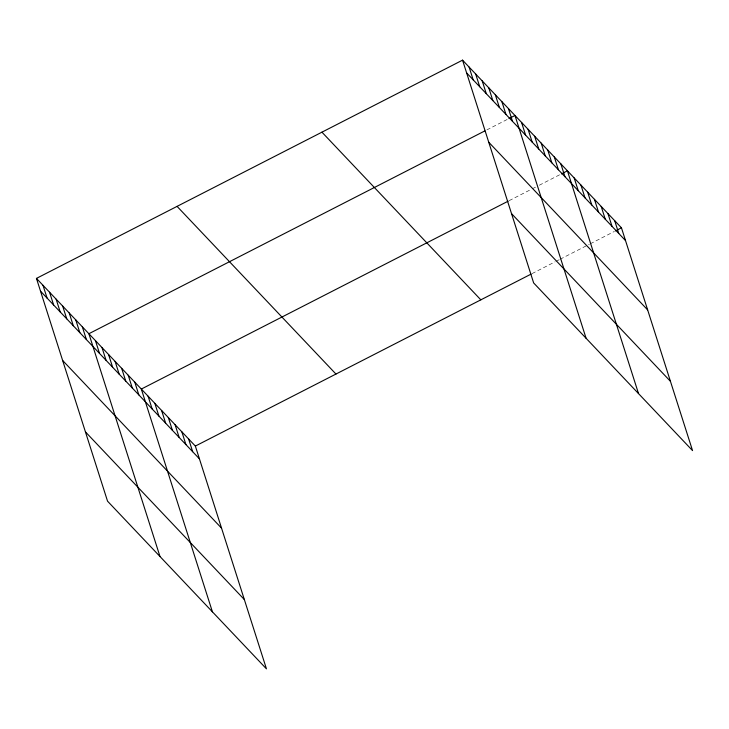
<?xml version="1.0" encoding="UTF-8"?>
<svg xmlns="http://www.w3.org/2000/svg" width="729" height="729" viewBox="0 0 729 729"><rect width="100%" height="100%" fill="white"/><g stroke="black" fill="none" stroke-linecap="round" stroke-linejoin="round"><path stroke-width="0.55" stroke-dasharray="3.65 2.73" d="M486.863 129.89L507.958 119.082M509.17 200.648L531.268 189.33M532.27 188.82L536.289 186.761M539.305 185.221L560.391 174.413M532.061 273.612L555.161 261.775M556.163 261.264L559.179 259.715M560.182 259.205L589.314 244.288M590.317 243.768L614.419 231.421"/><path stroke-width="1.09" d="M36.45 278.396L195.354 446.066L266.45 668.848L107.546 501.178L36.45 278.396L462.55 60.152L621.454 227.822L692.55 450.604L533.646 282.934L462.55 60.152M484.858 130.91L88.883 333.727L159.988 556.509M508.96 118.572L514.984 115.483L586.089 338.265M508.168 201.168L141.326 389.058L212.421 611.841M561.394 173.903L567.426 170.814L638.522 393.596M195.354 446.066L531.058 274.122M615.422 230.911L621.454 227.822M466.624 72.927L625.528 240.597M488.74 142.228L647.644 309.907M511.53 213.633L670.434 381.303M321.936 132.168L480.839 299.847M177.065 206.371L335.96 374.05M40.523 291.172L199.427 458.842M62.648 360.472L221.543 528.142M85.43 431.878L244.333 599.548M614.693 220.696L618.775 233.471M607.94 213.57L612.023 226.345M601.188 206.444L605.27 219.219M594.436 199.318L598.518 212.093M587.683 192.192L591.766 204.967M580.931 185.066L585.004 197.841M574.179 177.94L578.252 190.716M560.865 163.897L564.948 176.673M554.313 156.981L558.396 169.757M547.761 150.065L551.835 162.84M541.21 143.148L545.283 155.924M534.649 136.232L538.731 149.008M528.097 129.315L532.17 142.091M521.545 122.399L525.618 135.175M508.432 108.566L512.505 121.342M501.88 101.65L505.953 114.426M495.319 94.734L499.401 107.509M488.767 87.817L492.85 100.593M482.215 80.901L486.289 93.677M475.654 73.984L479.737 86.76M469.102 67.068L473.185 79.844M188.601 438.94L192.675 451.716M181.849 431.814L185.922 444.59M175.088 424.688L179.17 437.464M168.335 417.562L172.418 430.338M161.583 410.436L165.665 423.212M154.83 403.31L158.913 416.086M148.078 396.184L152.151 408.96M134.774 382.142L138.847 394.918M128.213 375.225L132.295 388.001M121.661 368.309L125.734 381.085M115.109 361.393L119.182 374.168M108.548 354.476L112.63 367.252M101.996 347.56L106.079 360.336M95.444 340.643L99.518 353.419M82.331 326.811L86.414 339.586M75.78 319.894L79.853 332.67M69.228 312.978L73.301 325.754M62.667 306.062L66.749 318.837M56.115 299.145L60.188 311.921M49.563 292.229L53.636 305.004M43.002 285.312L47.084 298.088"/></g></svg>
